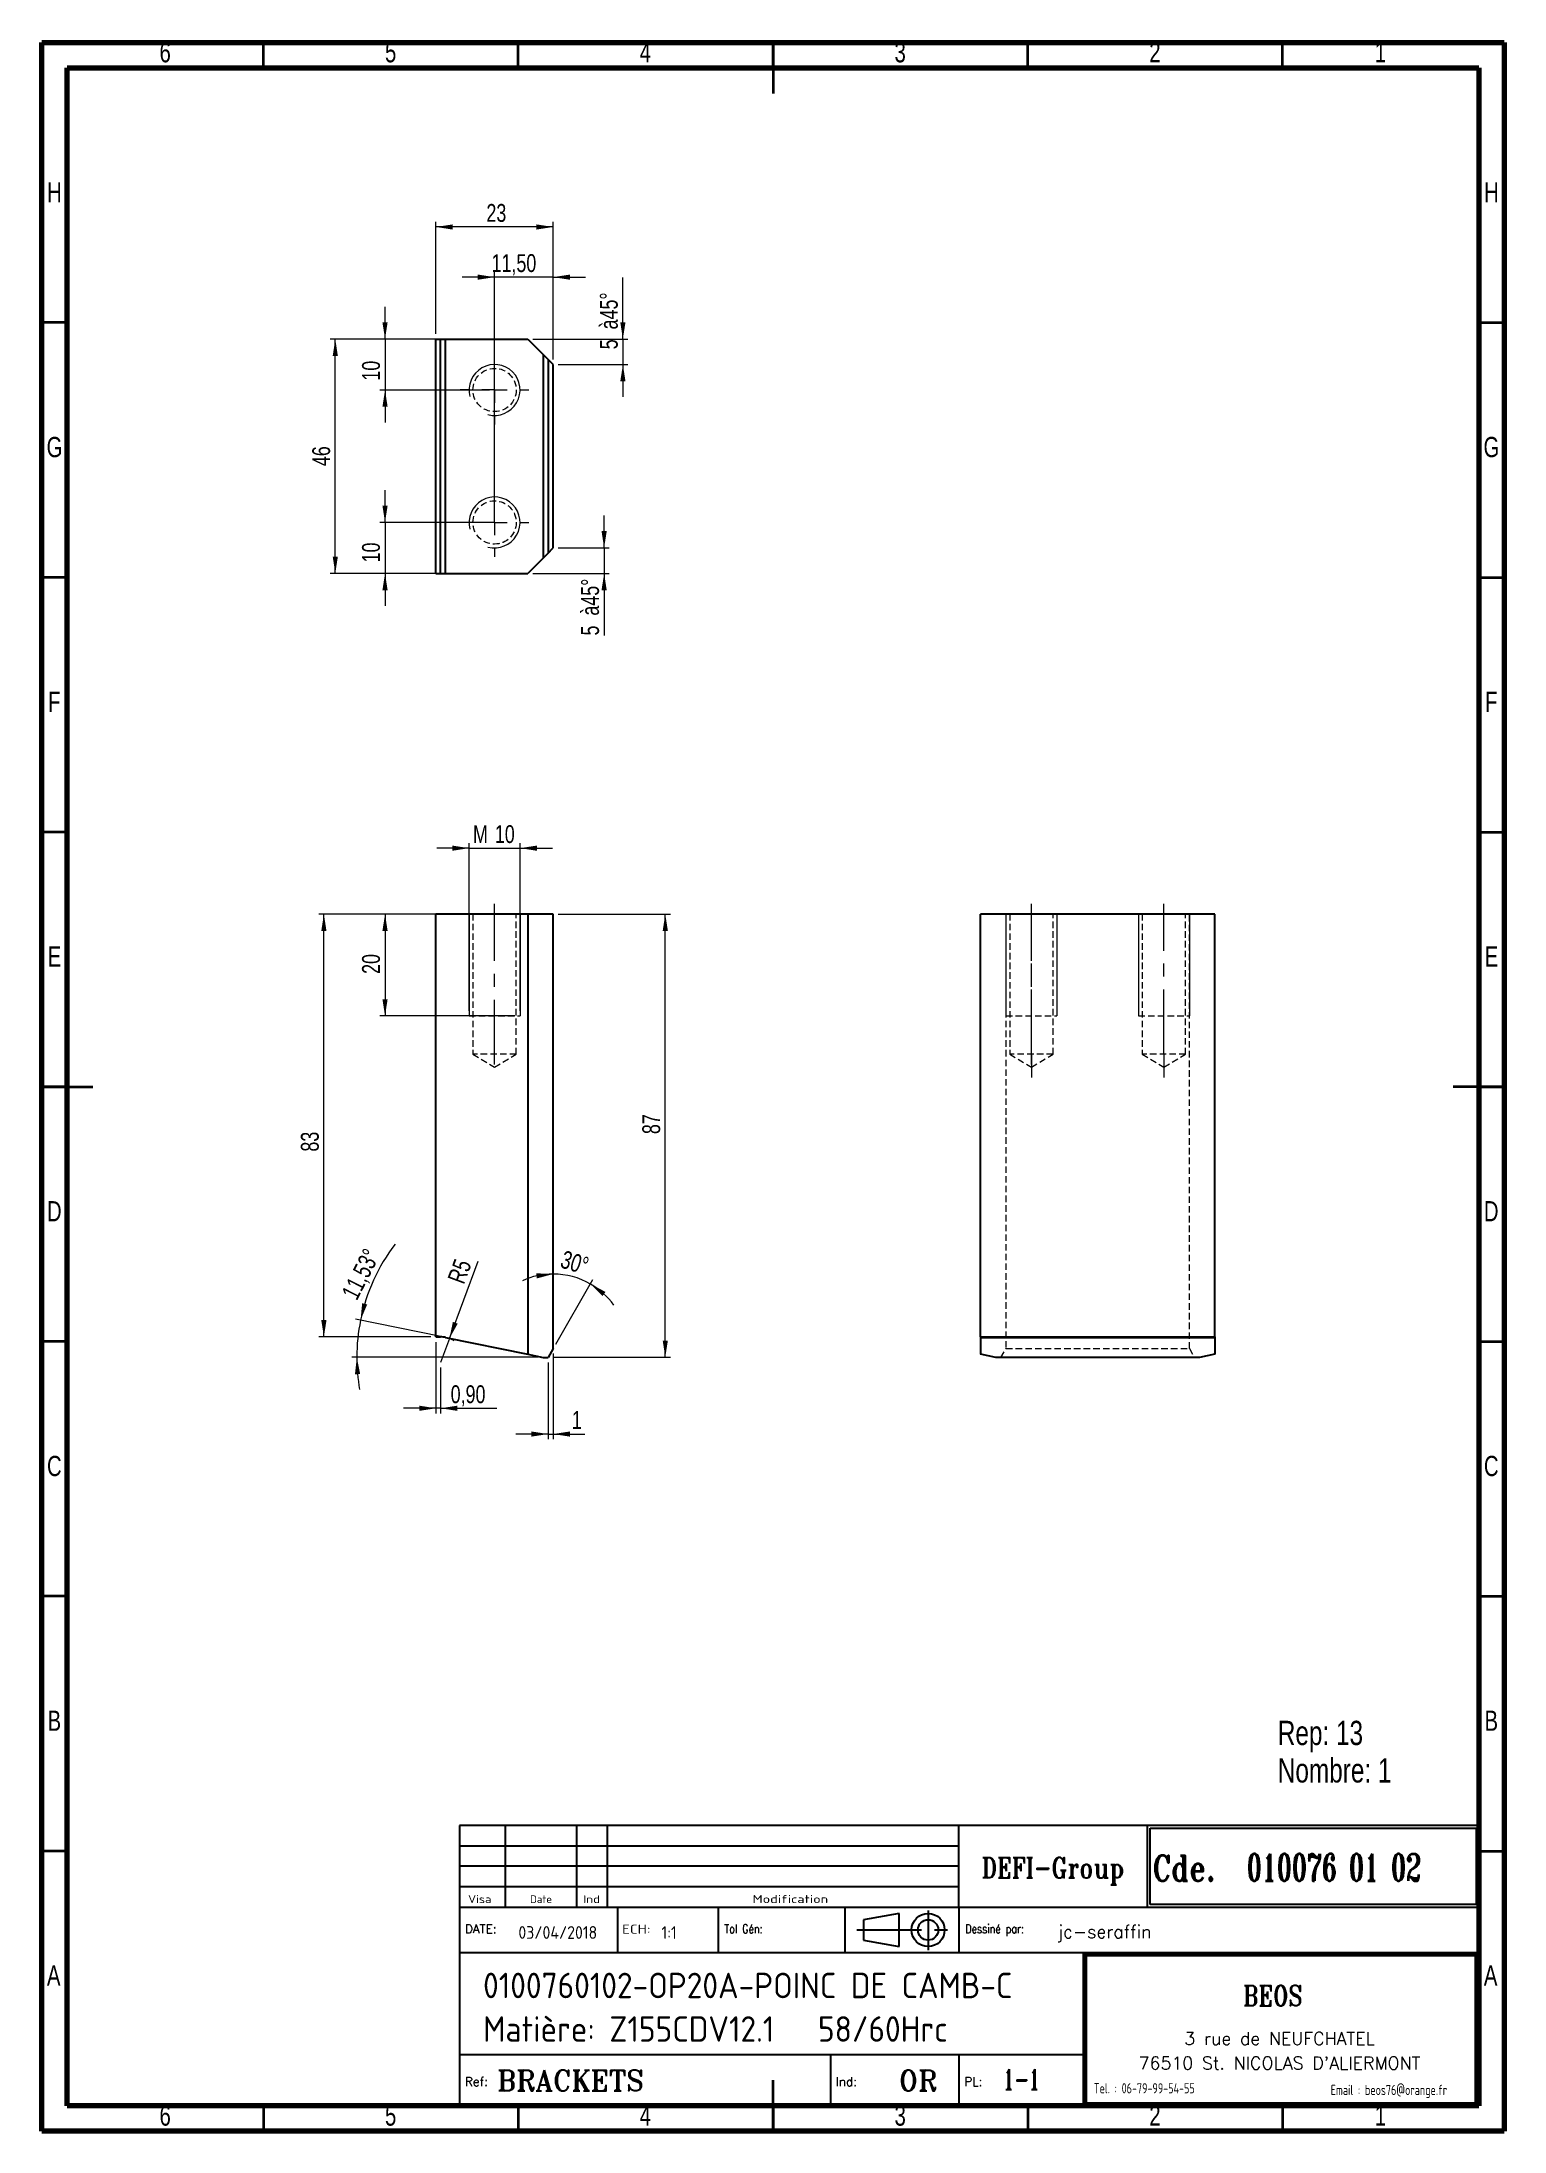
# Model space of a CAD drawing. Header units: millimetres. Extents: x 5 to 292, y 5 to 415.
import ezdxf

# ---------------------------------------------------------------- set-up
doc = ezdxf.new("R2010")
doc.units = ezdxf.units.MM
doc.linetypes.add('CENTERX2', pattern=[20.32, 12.7, -2.54, 2.54, -2.54])
doc.linetypes.add('HIDDEN', pattern=[1.905, 1.27, -0.635])
doc.layers.add('DIMENSIONS', color=176, linetype='Continuous')
doc.styles.add('SLDTEXTSTYLE0', font='TXT', dxfattribs={"width": 0.75})
doc.styles.add('SLDTEXTSTYLE1', font='ISOCP')
doc.styles.add('SLDTEXTSTYLE10', font='ISOCP', dxfattribs={"width": 1.147311})
doc.styles.add('SLDTEXTSTYLE11', font='ISOCP', dxfattribs={"width": 1.385904})
doc.styles.add('SLDTEXTSTYLE12', font='ISOCP', dxfattribs={"width": 1.246461})
doc.styles.add('SLDTEXTSTYLE13', font='ROMAND')
doc.styles.add('SLDTEXTSTYLE2', font='ROMANT', dxfattribs={"width": 0.8})
doc.styles.add('SLDTEXTSTYLE3', font='ISOCP', dxfattribs={"width": 0.8})
doc.styles.add('SLDTEXTSTYLE4', font='ROMANS', dxfattribs={"width": 0.8})
doc.styles.add('SLDTEXTSTYLE5', font='ROMANT')
doc.styles.add('SLDTEXTSTYLE6', font='ROMANS')
doc.styles.add('SLDTEXTSTYLE7', font='ROMANT', dxfattribs={"width": 0.65})
doc.styles.add('SLDTEXTSTYLE8', font='ISOCP', dxfattribs={"width": 1.446157})
doc.styles.add('SLDTEXTSTYLE9', font='ISOCP', dxfattribs={"width": 1.294402})
doc.dimstyles.new('SLDDIMSTYLE0', dxfattribs={"dimtxt": 3.5, "dimasz": 3.302, "dimexe": 0, "dimexo": 0.0625, "dimgap": 0.875, "dimtad": 1, "dimrnd": 1e-09, "dimzin": 12, "dimdsep": 46, "dimtxsty": 'SLDTEXTSTYLE0', "dimsah": 1, "dimcen": 0.09, "dimadec": 0, "dimazin": 3, "dimtfac": 1, "dimtofl": 0, "dimtmove": 0, "dimatfit": 3, "dimfxl": 1, "dimfrac": 2, "dimtolj": 1, "dimtzin": 12, "dimarcsym": 0})
doc.dimstyles.new('SLDDIMSTYLE1', dxfattribs={"dimtxt": 3.5, "dimasz": 3.302, "dimexe": 0, "dimexo": 0.0625, "dimgap": 0.875, "dimtad": 1, "dimrnd": 1e-09, "dimzin": 12, "dimdsep": 46, "dimtxsty": 'SLDTEXTSTYLE0', "dimsah": 1, "dimcen": 0.09, "dimadec": 0, "dimazin": 3, "dimtfac": 1, "dimtmove": 0, "dimatfit": 0, "dimfxl": 1, "dimfrac": 2, "dimtolj": 1, "dimtzin": 12, "dimarcsym": 0})
doc.dimstyles.new('SLDDIMSTYLE2', dxfattribs={"dimtxt": 3.5, "dimasz": 3.302, "dimexe": 0, "dimexo": 0.0625, "dimgap": 0.875, "dimtad": 1, "dimdec": 4, "dimzin": 12, "dimdsep": 46, "dimtxsty": 'SLDTEXTSTYLE0', "dimsah": 1, "dimcen": 0.09, "dimazin": 3, "dimtfac": 1, "dimtofl": 0, "dimtmove": 0, "dimatfit": 3, "dimfxl": 1, "dimfrac": 2, "dimtolj": 1, "dimtzin": 12, "dimarcsym": 0})
doc.dimstyles.new('SLDDIMSTYLE3', dxfattribs={"dimtxt": 3.5, "dimasz": 3.302, "dimexe": 0, "dimexo": 0.0625, "dimgap": 0.875, "dimtad": 1, "dimrnd": 1e-09, "dimzin": 12, "dimdsep": 46, "dimtxsty": 'SLDTEXTSTYLE0', "dimsah": 1, "dimcen": 0, "dimadec": 0, "dimazin": 3, "dimtfac": 1, "dimtofl": 0, "dimtmove": 0, "dimatfit": 3, "dimfxl": 1, "dimfrac": 2, "dimtolj": 1, "dimtzin": 12, "dimarcsym": 0})
doc.dimstyles.new('SLDDIMSTYLE4', dxfattribs={"dimtxt": 3.5, "dimasz": 3.302, "dimexe": 0, "dimexo": 0.0625, "dimgap": 0.875, "dimtad": 1, "dimrnd": 1e-09, "dimdsep": 46, "dimtxsty": 'SLDTEXTSTYLE0', "dimsah": 1, "dimcen": 0.09, "dimadec": 0, "dimazin": 2, "dimtfac": 1, "dimtmove": 0, "dimatfit": 0, "dimfxl": 1, "dimfrac": 2, "dimtolj": 1, "dimtzin": 12, "dimarcsym": 0})

# ---------------------------------------------------------------- blocks, each defined once
blk = doc.blocks.new('SW_NOTE_0')
at = {"color": 0, "linetype": 'Continuous', "lineweight": 0, "char_height": 4.763, "attachment_point": 1, "style": 'SLDTEXTSTYLE0'}
for s, insert in [('Rep: 13', (0, 6.14)), ('Nombre: 1', (0, -1.21))]:
    blk.add_mtext(s, dxfattribs=dict(at, insert=insert))
blk = doc.blocks.new('_D')
at = {"color": 7, "linetype": 'Continuous', "lineweight": 18}
for p, q in [((81.36, 243.9), (59.36, 243.9)), ((60.36, 160.9), (60.36, 243.9)), ((81.36, 160.9), (59.36, 160.9))]:
    blk.add_line(p, q, dxfattribs=at)
for points in [[(60.36, 243.9), (59.85, 240.6), (60.87, 240.6)], [(60.36, 160.9), (60.87, 164.2), (59.85, 164.2)]]:
    blk.add_solid(points, dxfattribs=at)
at = {"color": 7, "linetype": 'Continuous', "lineweight": 18, "insert": (55.85, 197.28), "char_height": 3.5, "attachment_point": 1, "rotation": 90, "style": 'SLDTEXTSTYLE0'}
blk.add_mtext('83', dxfattribs=at)
blk = doc.blocks.new('_D_1')
at = {"color": 7, "linetype": 'Continuous', "lineweight": 18}
for p, q in [((88.86, 256.84), (82.51, 256.84)), ((88.86, 224.9), (88.86, 257.84)), ((88.86, 256.84), (98.86, 256.84)), ((98.86, 224.9), (98.86, 257.84)), ((98.86, 256.84), (105.21, 256.84))]:
    blk.add_line(p, q, dxfattribs=at)
for points in [[(88.86, 256.84), (85.56, 257.35), (85.56, 256.33)], [(98.86, 256.84), (102.16, 256.33), (102.16, 257.35)]]:
    blk.add_solid(points, dxfattribs=at)
at = {"color": 7, "linetype": 'Continuous', "lineweight": 18, "char_height": 3.5, "attachment_point": 1, "style": 'SLDTEXTSTYLE0'}
for s, insert in [('M', (89.62, 261.35)), ('10', (93.91, 261.35))]:
    blk.add_mtext(s, dxfattribs=dict(at, insert=insert))
blk = doc.blocks.new('_D_2')
at = {"color": 7, "linetype": 'Continuous', "lineweight": 18}
for p, q in [((97.86, 243.9), (71.36, 243.9)), ((72.36, 243.9), (72.36, 223.9)), ((97.86, 223.9), (71.36, 223.9))]:
    blk.add_line(p, q, dxfattribs=at)
for points in [[(72.36, 243.9), (71.85, 240.6), (72.87, 240.6)], [(72.36, 223.9), (72.87, 227.2), (71.85, 227.2)]]:
    blk.add_solid(points, dxfattribs=at)
at = {"color": 7, "linetype": 'Continuous', "lineweight": 18, "insert": (67.85, 232.16), "char_height": 3.5, "attachment_point": 1, "rotation": 90, "style": 'SLDTEXTSTYLE0'}
blk.add_mtext('20', dxfattribs=at)
blk = doc.blocks.new('_D_3')
at = {"color": 7, "linetype": 'Continuous', "lineweight": 18}
for p, q in [((106.36, 243.9), (128.36, 243.9)), ((127.36, 156.9), (127.36, 243.9)), ((105.36, 156.9), (128.36, 156.9))]:
    blk.add_line(p, q, dxfattribs=at)
for points in [[(127.36, 243.9), (126.85, 240.6), (127.87, 240.6)], [(127.36, 156.9), (127.87, 160.2), (126.85, 160.2)]]:
    blk.add_solid(points, dxfattribs=at)
at = {"color": 7, "linetype": 'Continuous', "lineweight": 18, "insert": (122.85, 200.72), "char_height": 3.5, "attachment_point": 1, "rotation": 90, "style": 'SLDTEXTSTYLE0'}
blk.add_mtext('87', dxfattribs=at)
blk = doc.blocks.new('_D_4')
at = {"color": 7, "linetype": 'Continuous', "lineweight": 18}
for p, q in [((104.36, 155.9), (104.36, 140.84)), ((105.36, 157.63), (105.36, 140.84)), ((104.36, 141.84), (98.01, 141.84)), ((104.36, 141.84), (105.36, 141.84)), ((105.36, 141.84), (111.6, 141.84))]:
    blk.add_line(p, q, dxfattribs=at)
for points in [[(104.36, 141.84), (101.06, 142.35), (101.06, 141.33)], [(105.36, 141.84), (108.66, 141.33), (108.66, 142.35)]]:
    blk.add_solid(points, dxfattribs=at)
at = {"color": 7, "linetype": 'Continuous', "lineweight": 18, "insert": (109.01, 146.35), "char_height": 3.5, "attachment_point": 1, "style": 'SLDTEXTSTYLE0'}
blk.add_mtext('1', dxfattribs=at)
blk = doc.blocks.new('_D_5')
at = {"color": 7, "linetype": 'Continuous', "lineweight": 18}
blk.add_line((105.86, 159.5), (113.17, 172.16), dxfattribs=at)
for start, end in [(90, 114.3962), (60, 90), (35.6038, 60)]:
    blk.add_arc((105.36, 158.63), 14.62, start, end, dxfattribs=at)
for points in [[(105.36, 173.25), (102.02, 173.39), (102.13, 172.38)], [(112.67, 171.29), (115.03, 168.92), (115.63, 169.74)]]:
    blk.add_solid(points, dxfattribs=at)
at = {"color": 7, "linetype": 'Continuous', "lineweight": 18, "insert": (107.57, 177.96), "char_height": 3.5, "attachment_point": 1, "rotation": 343.0353, "style": 'SLDTEXTSTYLE0'}
blk.add_mtext('30°', dxfattribs=at)
blk = doc.blocks.new('_D_6')
at = {"color": 7, "linetype": 'Continuous', "lineweight": 18}
for p, q in [((83.28, 161), (66.58, 164.41)), ((102.36, 156.9), (65.82, 156.9))]:
    blk.add_line(p, q, dxfattribs=at)
for start, end in [(142.5961, 168.4653), (168.4653, 180), (180, 189.9247)]:
    blk.add_arc((103.36, 156.9), 36.54, start, end, dxfattribs=at)
for points in [[(67.56, 164.21), (68.86, 167.28), (67.87, 167.53)], [(66.82, 156.9), (66.46, 153.58), (67.48, 153.62)]]:
    blk.add_solid(points, dxfattribs=at)
at = {"color": 7, "linetype": 'Continuous', "lineweight": 18, "insert": (63.7, 169.47), "char_height": 3.5, "attachment_point": 1, "rotation": 63.0652, "style": 'SLDTEXTSTYLE0'}
blk.add_mtext('11,53°', dxfattribs=at)
blk = doc.blocks.new('_D_7')
at = {"color": 7, "linetype": 'Continuous', "lineweight": 18}
for q in [(90.63, 175.8), (83.26, 155.9)]:
    blk.add_line((85, 160.59), q, dxfattribs=at)
blk.add_arc((83.26, 155.9), 5, 58.3563, 67.1553, dxfattribs=at)
blk.add_solid([(85, 160.59), (86.62, 163.51), (85.67, 163.86)], dxfattribs=at)
at = {"color": 7, "linetype": 'Continuous', "lineweight": 18, "insert": (84.55, 172.28), "char_height": 3.5, "attachment_point": 1, "rotation": 69.6662, "style": 'SLDTEXTSTYLE0'}
blk.add_mtext('R5', dxfattribs=at)
blk = doc.blocks.new('_D_8')
at = {"color": 7, "linetype": 'Continuous', "lineweight": 18}
for p, q in [((82.36, 159.9), (82.36, 145.9)), ((83.26, 154.9), (83.26, 145.9)), ((82.36, 146.9), (76.01, 146.9)), ((83.26, 146.9), (82.36, 146.9)), ((83.26, 146.9), (94.29, 146.9))]:
    blk.add_line(p, q, dxfattribs=at)
for points in [[(82.36, 146.9), (79.06, 147.41), (79.06, 146.39)], [(83.26, 146.9), (86.56, 146.39), (86.56, 147.41)]]:
    blk.add_solid(points, dxfattribs=at)
at = {"color": 7, "linetype": 'Continuous', "lineweight": 18, "insert": (85.24, 151.41), "char_height": 3.5, "attachment_point": 1, "style": 'SLDTEXTSTYLE0'}
blk.add_mtext('0,90', dxfattribs=at)
blk = doc.blocks.new('_D_9')
at = {"color": 7, "linetype": 'Continuous', "lineweight": 18}
for p, q in [((72.36, 356.77), (72.36, 363.12)), ((83.26, 356.77), (71.36, 356.77)), ((72.36, 356.77), (72.36, 346.77)), ((92.86, 346.77), (71.36, 346.77)), ((72.36, 346.77), (72.36, 340.42))]:
    blk.add_line(p, q, dxfattribs=at)
for points in [[(72.36, 356.77), (72.87, 360.07), (71.85, 360.07)], [(72.36, 346.77), (71.85, 343.47), (72.87, 343.47)]]:
    blk.add_solid(points, dxfattribs=at)
at = {"color": 7, "linetype": 'Continuous', "lineweight": 18, "insert": (67.85, 348.61), "char_height": 3.5, "attachment_point": 1, "rotation": 90, "style": 'SLDTEXTSTYLE0'}
blk.add_mtext('10', dxfattribs=at)
blk = doc.blocks.new('_D_10')
at = {"color": 7, "linetype": 'Continuous', "lineweight": 18}
for p, q in [((72.36, 320.77), (72.36, 327.12)), ((92.86, 320.77), (71.36, 320.77)), ((72.36, 320.77), (72.36, 310.77)), ((83.26, 310.77), (71.36, 310.77)), ((72.36, 310.77), (72.36, 304.42))]:
    blk.add_line(p, q, dxfattribs=at)
for points in [[(72.36, 320.77), (72.87, 324.07), (71.85, 324.07)], [(72.36, 310.77), (71.85, 307.47), (72.87, 307.47)]]:
    blk.add_solid(points, dxfattribs=at)
at = {"color": 7, "linetype": 'Continuous', "lineweight": 18, "insert": (67.85, 312.93), "char_height": 3.5, "attachment_point": 1, "rotation": 90, "style": 'SLDTEXTSTYLE0'}
blk.add_mtext('10', dxfattribs=at)
blk = doc.blocks.new('_D_11')
at = {"color": 7, "linetype": 'Continuous', "lineweight": 18}
for p, q in [((81.36, 356.77), (61.6, 356.77)), ((62.6, 310.77), (62.6, 356.77)), ((81.36, 310.77), (61.6, 310.77))]:
    blk.add_line(p, q, dxfattribs=at)
for points in [[(62.6, 356.77), (62.09, 353.47), (63.1, 353.47)], [(62.6, 310.77), (63.1, 314.07), (62.09, 314.07)]]:
    blk.add_solid(points, dxfattribs=at)
at = {"color": 7, "linetype": 'Continuous', "lineweight": 18, "insert": (58.08, 331.83), "char_height": 3.5, "attachment_point": 1, "rotation": 90, "style": 'SLDTEXTSTYLE0'}
blk.add_mtext('46', dxfattribs=at)
blk = doc.blocks.new('_D_12')
at = {"color": 7, "linetype": 'Continuous', "lineweight": 18}
for p, q in [((93.86, 321.77), (93.86, 369.92)), ((105.36, 352.77), (105.36, 369.92)), ((93.86, 368.92), (87.51, 368.92)), ((105.36, 368.92), (93.86, 368.92)), ((105.36, 368.92), (111.71, 368.92))]:
    blk.add_line(p, q, dxfattribs=at)
for points in [[(93.86, 368.92), (90.56, 369.43), (90.56, 368.41)], [(105.36, 368.92), (108.66, 368.41), (108.66, 369.43)]]:
    blk.add_solid(points, dxfattribs=at)
at = {"color": 7, "linetype": 'Continuous', "lineweight": 18, "insert": (93.26, 373.43), "char_height": 3.5, "attachment_point": 1, "style": 'SLDTEXTSTYLE0'}
blk.add_mtext('11,50', dxfattribs=at)
blk = doc.blocks.new('_D_13')
at = {"color": 7, "linetype": 'Continuous', "lineweight": 18}
for p, q in [((82.36, 357.77), (82.36, 379.77)), ((105.36, 378.77), (82.36, 378.77)), ((105.36, 352.77), (105.36, 379.77))]:
    blk.add_line(p, q, dxfattribs=at)
for points in [[(82.36, 378.77), (85.66, 378.26), (85.66, 379.28)], [(105.36, 378.77), (102.06, 379.28), (102.06, 378.26)]]:
    blk.add_solid(points, dxfattribs=at)
at = {"color": 7, "linetype": 'Continuous', "lineweight": 18, "insert": (92.26, 383.28), "char_height": 3.5, "attachment_point": 1, "style": 'SLDTEXTSTYLE0'}
blk.add_mtext('23', dxfattribs=at)
blk = doc.blocks.new('_D_14')
at = {"color": 7, "linetype": 'Continuous', "lineweight": 18}
for p, q in [((119.04, 356.77), (119.04, 368.86)), ((101.36, 356.77), (120.04, 356.77)), ((119.04, 356.77), (119.04, 351.77)), ((106.36, 351.77), (120.04, 351.77)), ((119.04, 351.77), (119.04, 345.42))]:
    blk.add_line(p, q, dxfattribs=at)
for points in [[(119.04, 356.77), (119.55, 360.07), (118.53, 360.07)], [(119.04, 351.77), (118.53, 348.47), (119.55, 348.47)]]:
    blk.add_solid(points, dxfattribs=at)
at = {"color": 7, "linetype": 'Continuous', "lineweight": 18, "char_height": 3.5, "attachment_point": 1, "rotation": 90, "style": 'SLDTEXTSTYLE0'}
for s, insert in [('à45°', (114.53, 358.66)), ('5', (114.53, 354.76))]:
    blk.add_mtext(s, dxfattribs=dict(at, insert=insert))
blk = doc.blocks.new('_D_15')
at = {"color": 7, "linetype": 'Continuous', "lineweight": 18}
for p, q in [((115.36, 315.77), (115.36, 322.12)), ((106.36, 315.77), (116.36, 315.77)), ((115.36, 315.77), (115.36, 310.77)), ((101.36, 310.77), (116.36, 310.77)), ((115.36, 310.77), (115.36, 298.58))]:
    blk.add_line(p, q, dxfattribs=at)
for points in [[(115.36, 315.77), (115.87, 319.07), (114.85, 319.07)], [(115.36, 310.77), (114.85, 307.47), (115.87, 307.47)]]:
    blk.add_solid(points, dxfattribs=at)
at = {"color": 7, "linetype": 'Continuous', "lineweight": 18, "char_height": 3.5, "attachment_point": 1, "rotation": 90, "style": 'SLDTEXTSTYLE0'}
for s, insert in [('à45°', (110.85, 302.48)), ('5', (110.85, 298.58))]:
    blk.add_mtext(s, dxfattribs=dict(at, insert=insert))
blk = doc.blocks.new('SW_CENTERMARKSYMBOL_0')
at = {"color": 0, "linetype": 'Continuous', "lineweight": 0}
for p, q in [((0, 5), (0, 6.75)), ((-5, 0), (-6.75, 0)), ((0, 0), (-2.5, 0)), ((0, 0), (0, 2.5)), ((0, 0), (0, -2.5)), ((0, 0), (2.5, 0)), ((5, 0), (6.75, 0)), ((0, -5), (0, -6.75))]:
    blk.add_line(p, q, dxfattribs=at)
blk = doc.blocks.new('SW_CENTERMARKSYMBOL_1')
at = {"color": 0, "linetype": 'Continuous', "lineweight": 0}
for p, q in [((0, 5), (0, 6.75)), ((-5, 0), (-6.75, 0)), ((0, 0), (-2.5, 0)), ((0, 0), (0, 2.5)), ((0, 0), (0, -2.5)), ((0, 0), (2.5, 0)), ((5, 0), (6.75, 0)), ((0, -5), (0, -6.75))]:
    blk.add_line(p, q, dxfattribs=at)

msp = doc.modelspace()

# ---------------------------------------------------------------- linework, layer by layer
at = {"color": 7, "linetype": 'Continuous', "lineweight": 70}
for p, q in [((5, 5), (5, 415)), ((5, 415), (292, 415)), ((292, 415), (292, 5)), ((10, 10), (10, 410)), ((10, 410), (287, 410)), ((287, 410), (287, 10)), ((287, 10), (10, 10)), ((292, 5), (5, 5))]:
    msp.add_line(p, q, dxfattribs=at)
at = {"color": 7, "linetype": 'Continuous', "lineweight": 35}
for p, q in [((48.5, 410), (48.5, 415)), ((98.5, 410), (98.5, 415)), ((148.5, 415.001), (148.5, 404.999)), ((148.5, 410), (148.5, 415)), ((198.5, 410), (198.5, 415)), ((248.5, 410), (248.5, 415)), ((10, 360), (5, 360)), ((287, 360), (292, 360)), ((10, 310), (5, 310)), ((287, 310), (292, 310)), ((10, 260), (5, 260)), ((287, 260), (292, 260)), ((4.999, 210), (15.001, 210)), ((10, 210), (5, 210)), ((292.001, 210), (281.999, 210)), ((287, 210), (292, 210)), ((10, 160), (5, 160)), ((287, 160), (292, 160)), ((10, 110), (5, 110)), ((287, 110), (292, 110)), ((10, 60), (5, 60)), ((287, 60), (292, 60)), ((148.5, 4.999), (148.5, 15.001)), ((48.5, 10), (48.5, 5)), ((98.5, 10), (98.5, 5)), ((148.5, 10), (148.5, 5)), ((198.5, 10), (198.5, 5)), ((248.5, 10), (248.5, 5))]:
    msp.add_line(p, q, dxfattribs=at)
at = {"color": 7, "linetype": 'Continuous', "lineweight": 25}
for p, q in [((82.35892, 310.77164), (82.35892, 356.77164)), ((82.35892, 356.77164), (83.25792, 356.77164)), ((83.25792, 310.77164), (83.25792, 356.77164)), ((83.25792, 356.77164), (84.25773, 356.77164)), ((84.25773, 310.77164), (84.25773, 356.77164)), ((84.25773, 356.77164), (100.35892, 356.77164)), ((100.35892, 356.77164), (103.36272, 353.76785)), ((103.36272, 353.76785), (103.36272, 313.77543)), ((103.36272, 353.76785), (104.35892, 352.77164)), ((104.35892, 352.77164), (104.35892, 314.77164)), ((105.35892, 351.77164), (104.35892, 352.77164)), ((105.35892, 315.77164), (105.35892, 351.77164)), ((103.36272, 313.77543), (100.35892, 310.77164)), ((104.35892, 314.77164), (103.36272, 313.77543)), ((104.35892, 314.77164), (105.35892, 315.77164)), ((82.35892, 310.77164), (83.25792, 310.77164)), ((83.25792, 310.77164), (84.25773, 310.77164)), ((84.25773, 310.77164), (100.35892, 310.77164)), ((82.35892, 160.89853), (82.35892, 243.89853)), ((100.35892, 243.89853), (82.35892, 243.89853)), ((100.35892, 243.89853), (100.35892, 157.51156)), ((105.35892, 243.89853), (100.35892, 243.89853)), ((105.35892, 158.63058), (105.35892, 243.89853)), ((189.21883, 160.89853), (189.21883, 243.89853)), ((235.21883, 243.89853), (189.21883, 243.89853)), ((235.21883, 160.89853), (235.21883, 243.89853)), ((82.35892, 160.89853), (83.25792, 160.89853)), ((84.25773, 160.79755), (100.35892, 157.51156)), ((189.21883, 160.89853), (235.21883, 160.89853)), ((189.21883, 160.89853), (189.21883, 160.79755)), ((189.21883, 160.79755), (235.21883, 160.79755)), ((189.21883, 160.79755), (189.21883, 157.51156)), ((235.21883, 160.89853), (235.21883, 160.79755)), ((235.21883, 160.79755), (235.21883, 157.51156)), ((100.35892, 157.51156), (103.36272, 156.89853)), ((103.36272, 156.89853), (104.35892, 156.89853)), ((105.35892, 158.63058), (104.35892, 156.89853)), ((192.22262, 156.89853), (189.21883, 157.51156)), ((232.21503, 156.89853), (192.22262, 156.89853)), ((235.21883, 157.51156), (232.21503, 156.89853))]:
    msp.add_line(p, q, dxfattribs=at)
at = {"color": 7, "linetype": 'Continuous', "lineweight": 18}
for p, q in [((88.85892, 243.89853), (88.85892, 223.89853)), ((88.85892, 243.89853), (88.85892, 223.89853)), ((98.85892, 243.89853), (98.85892, 223.89853)), ((98.85892, 243.89853), (98.85892, 223.89853)), ((194.21883, 243.89853), (194.21883, 223.89853)), ((204.21883, 243.89853), (204.21883, 223.89853)), ((220.21883, 243.89853), (220.21883, 223.89853)), ((230.21883, 243.89853), (230.21883, 223.89853))]:
    msp.add_line(p, q, dxfattribs=at)
at = {"color": 7, "linetype": 'HIDDEN', "lineweight": 18}
for p, q in [((89.60892, 243.89853), (89.60892, 216.39853)), ((98.10892, 216.39853), (98.10892, 243.89853)), ((194.21883, 243.89853), (194.21883, 158.63058)), ((194.96883, 243.89853), (194.96883, 216.39853)), ((203.46883, 216.39853), (203.46883, 243.89853)), ((220.96883, 243.89853), (220.96883, 216.39853)), ((229.46883, 216.39853), (229.46883, 243.89853)), ((230.21883, 158.63058), (230.21883, 243.89853)), ((88.85892, 223.89853), (98.85892, 223.89853)), ((88.85892, 223.89853), (98.85892, 223.89853)), ((194.21883, 223.89853), (204.21883, 223.89853)), ((220.21883, 223.89853), (230.21883, 223.89853)), ((98.10892, 216.39853), (89.60892, 216.39853)), ((89.60892, 216.39853), (93.85892, 213.84488)), ((93.85892, 213.84488), (98.10892, 216.39853)), ((203.46883, 216.39853), (194.96883, 216.39853)), ((194.96883, 216.39853), (199.21883, 213.84488)), ((199.21883, 213.84488), (203.46883, 216.39853)), ((229.46883, 216.39853), (220.96883, 216.39853)), ((220.96883, 216.39853), (225.21883, 213.84488)), ((225.21883, 213.84488), (229.46883, 216.39853)), ((193.21883, 156.89853), (194.21883, 158.63058)), ((194.21883, 158.63058), (230.21883, 158.63058)), ((230.21883, 158.63058), (231.21883, 156.89853))]:
    msp.add_line(p, q, dxfattribs=at)
at = {"color": 7, "linetype": 'CENTERX2', "lineweight": 18}
for p, q in [((93.85892, 214.39853), (93.85892, 245.89853)), ((199.21883, 214.39853), (199.21883, 245.89853)), ((199.21883, 216.39853), (199.21883, 245.89853)), ((225.21883, 216.39853), (225.21883, 245.89853)), ((199.21883, 216.39853), (199.21883, 211.84488)), ((225.21883, 216.39853), (225.21883, 211.84488))]:
    msp.add_line(p, q, dxfattribs=at)
at = {"color": 7, "linetype": 'HIDDEN', "lineweight": 18}
for centre in [(93.85892, 346.77164), (93.85892, 320.77164)]:
    msp.add_circle(centre, 4.25, dxfattribs=at)
at = {"color": 7, "linetype": 'Continuous', "lineweight": 18}
for centre in [(93.85892, 346.77164), (93.85892, 320.77164)]:
    msp.add_arc(centre, 5, 255, 195, dxfattribs=at)
at = {"color": 7, "linetype": 'Continuous', "lineweight": 25}
msp.add_arc((83.25792, 155.89853), 5, 78.4652577, 90, dxfattribs=at)
at = {"layer": 'DIMENSIONS', "color": 3}
for p, q in [((185, 65), (87, 65)), ((96, 49), (96, 65)), ((110, 49), (110, 65)), ((116, 49), (116, 65)), ((87, 61), (185, 61)), ((185, 57), (87, 57)), ((87, 53), (185, 53))]:
    msp.add_line(p, q, dxfattribs=at)
at = {"layer": 'DIMENSIONS', "color": 6}
for p, q in [((87, 65), (87, 10)), ((287, 10), (287, 65)), ((287, 40), (209.38409, 40)), ((209.38409, 40), (209.38409, 10)), ((286.8, 39.8), (209.58409, 39.8)), ((209.58409, 39.8), (209.58409, 10.2)), ((286.6, 39.6), (209.78409, 39.6)), ((209.78409, 39.6), (209.78409, 10.4)), ((286.4, 39.4), (209.98409, 39.4)), ((209.98409, 39.4), (209.98409, 10.6)), ((286.4, 10.6), (286.4, 39.4)), ((286.6, 10.4), (286.6, 39.6)), ((286.8, 10.2), (286.8, 39.8)), ((87, 10), (287, 10)), ((209.58409, 10.2), (286.8, 10.2)), ((209.78409, 10.4), (286.6, 10.4)), ((209.98409, 10.6), (286.4, 10.6))]:
    msp.add_line(p, q, dxfattribs=at)
at = {"layer": 'DIMENSIONS', "color": 1}
for p, q in [((287, 65), (185, 65)), ((185, 49), (185, 65)), ((222, 49), (222, 65)), ((222.5, 49.5), (222.5, 64.5)), ((222.5, 64.5), (286.5, 64.5)), ((286.5, 64.5), (286.5, 49.5)), ((286.5, 49.5), (222.5, 49.5)), ((87, 49), (287, 49)), ((118, 49), (118, 40)), ((137.73069, 49), (137.73069, 40)), ((162.62034, 49), (162.62034, 40)), ((185, 49), (185, 40)), ((209.38409, 40), (87, 40)), ((209.38409, 20), (87, 20)), ((159.79154, 20), (159.79154, 10)), ((185, 20), (185, 10))]:
    msp.add_line(p, q, dxfattribs=at)
at = {"layer": 'DIMENSIONS'}
for p, q in [((222.5, 49.5), (222.5, 64.5)), ((222.5, 64.5), (286.5, 64.5)), ((286.5, 64.5), (286.5, 49.5)), ((286.5, 49.5), (222.5, 49.5))]:
    msp.add_line(p, q, dxfattribs=at)
at = {"layer": 'DIMENSIONS', "color": 7}
for p, q in [((173.24368, 47.75), (166.24368, 46.5)), ((166.24368, 46.5), (166.24368, 42.5)), ((173.24368, 41.25), (173.24368, 47.75)), ((166.24368, 42.5), (173.24368, 41.25))]:
    msp.add_line(p, q, dxfattribs=at)
at = {"layer": 'DIMENSIONS', "color": 3, "linetype": 'CENTERX2'}
for p, q in [((178.93393, 48.34798), (178.93393, 40.51332)), ((164.94646, 44.5), (183.20111, 44.5))]:
    msp.add_line(p, q, dxfattribs=at)
at = {"layer": 'DIMENSIONS', "color": 7}
for radius in [3.25, 2]:
    msp.add_circle((178.93393, 44.5), radius, dxfattribs=at)

# ---------------------------------------------------------------- block references
at = {"color": 7, "linetype": 'Continuous', "lineweight": 0}
for name, p in [('SW_CENTERMARKSYMBOL_1', (93.85892, 346.77164)), ('SW_CENTERMARKSYMBOL_0', (93.85892, 320.77164)), ('SW_NOTE_0', (247.57119, 79.41671))]:
    msp.add_blockref(name, p, dxfattribs=at)

# ---------------------------------------------------------------- texts
at = {"color": 7, "linetype": 'Continuous', "lineweight": 0, "char_height": 3.96875, "attachment_point": 2, "style": 'SLDTEXTSTYLE0'}
for s, insert in [('6', (29.21004, 415.06015)), ('5', (73.46004, 415.06015)), ('4', (123.46004, 415.06015)), ('3', (173.46004, 415.06015)), ('2', (223.46004, 415.06015)), ('1', (267.71004, 415.06015)), ('H', (7.49035, 387.56015)), ('H', (289.49035, 387.56015)), ('G', (7.48668, 337.56015)), ('G', (289.48668, 337.56015)), ('F', (7.45774, 287.56015)), ('F', (289.45774, 287.56015)), ('E', (7.50781, 237.56015)), ('E', (289.50781, 237.56015)), ('D', (7.45269, 187.56015)), ('D', (289.45269, 187.56015)), ('C', (7.45866, 137.56015)), ('C', (289.45866, 137.56015)), ('B', (7.4706, 87.56015)), ('B', (289.4706, 87.56015)), ('A', (7.33969, 37.56015)), ('A', (289.33969, 37.56015)), ('6', (29.21004, 10.06015)), ('5', (73.46004, 10.06015)), ('4', (123.46004, 10.06015)), ('3', (173.46004, 10.06015)), ('2', (223.46004, 10.06015)), ('1', (267.71004, 10.06015))]:
    msp.add_mtext(s, dxfattribs=dict(at, insert=insert))
at = {"layer": 'DIMENSIONS'}
for s, insert, char_height, attachment_point, style in [('DEFI-Group', (203.4195, 58.70072), 4, 2, 'SLDTEXTSTYLE2'), ('Cde.', (223, 59.12589), 5, 1, 'SLDTEXTSTYLE2'), ('010076 01 02', (241.49048, 59.43984), 5.2916667, 1, 'SLDTEXTSTYLE7'), ('Visa', (88.6551, 51.34751), 1.567052, 1, 'SLDTEXTSTYLE12'), ('Date', (100.82407, 51.28334), 1.492431, 1, 'SLDTEXTSTYLE10'), ('Ind', (111.25446, 51.28334), 1.492431, 1, 'SLDTEXTSTYLE11'), ('Modification', (144.48919, 51.34751), 1.5670523, 1, 'SLDTEXTSTYLE8'), ('DATE:', (88.03411, 45.59841), 1.727675, 1, 'SLDTEXTSTYLE6'), ('03/04/2018', (98.53289, 45.25347), 2.5, 1, 'SLDTEXTSTYLE1'), ('ECH:', (118.91066, 45.55991), 1.814059, 1, 'SLDTEXTSTYLE9'), ('1:1', (126.61977, 45.24035), 2.5, 1, 'SLDTEXTSTYLE1'), ('Tol Gén:', (138.95157, 45.59841), 1.727675, 1, 'SLDTEXTSTYLE4'), ('Dessiné par:', (186.22087, 45.59841), 1.7276752, 1, 'SLDTEXTSTYLE4'), ('jc-seraffin', (204.35515, 45.41997), 2.5, 1, 'SLDTEXTSTYLE5'), ('0100760102-OP20A-POINC DE CAMB-C', (91.60273, 36.10658), 5, 1, 'SLDTEXTSTYLE1'), ('BEOS', (246.57079, 33.59488), 4, 2, 'SLDTEXTSTYLE2'), ('Matière: Z155CDV12.1   58/60Hrc', (91.60273, 27.56351), 5, 1, 'SLDTEXTSTYLE1'), ('3 rue de NEUFCHATEL', (247.90924, 24.44835), 2.5, 2, 'SLDTEXTSTYLE13'), ('BRACKETS', (94.33673, 16.95138), 4, 1, 'SLDTEXTSTYLE5'), ('OR', (173.19394, 16.95138), 4, 1, 'SLDTEXTSTYLE5'), ('1-1', (193.65089, 17.17305), 4, 1, 'SLDTEXTSTYLE7'), ("76510 St. NICOLAS D'ALIERMONT", (247.90254, 19.62324), 2.5, 2, 'SLDTEXTSTYLE13'), ('Ref:', (88.03411, 15.59841), 1.727675, 1, 'SLDTEXTSTYLE6'), ('Ind:', (160.82565, 15.59841), 1.727675, 1, 'SLDTEXTSTYLE6'), ('PL:', (186.03411, 15.59841), 1.727675, 1, 'SLDTEXTSTYLE6'), ('Tel. : 06-79-99-54-55', (221.36027, 14.42858), 2, 2, 'SLDTEXTSTYLE3'), ('Email : beos76@orange.fr', (269.37248, 14.0972), 2, 2, 'SLDTEXTSTYLE3')]:
    msp.add_mtext(s, dxfattribs=dict(at, insert=insert, char_height=char_height, attachment_point=attachment_point, style=style))

# ---------------------------------------------------------------- dimensions: what is measured, and where the dimension line sits
at = {"color": 7, "linetype": 'Continuous', "lineweight": 18}
for base, p1, p2, dimstyle, picture, middle in [((82.35892, 378.77164), (105.35892, 351.77164), (82.35892, 356.77164), 'SLDDIMSTYLE0', '_D_13', (94.84504, 378.77164)), ((93.85892, 368.91835), (105.35892, 351.77164), (93.85892, 320.77164), 'SLDDIMSTYLE1', '_D_12', (99.07545, 368.91835)), ((82.35892, 146.89853), (83.25792, 155.89853), (82.35892, 160.89853), 'SLDDIMSTYLE4', '_D_8', (89.76243, 146.89853)), ((105.35892, 141.84016), (104.35892, 156.89853), (105.35892, 158.63058), 'SLDDIMSTYLE1', '_D_4', (110.30217, 141.84016))]:
    dim = msp.add_linear_dim(base=base, p1=p1, p2=p2, dimstyle=dimstyle, dxfattribs=at)
    dim.commit()
    dim.dimension.update_dxf_attribs({"geometry": picture, "text_midpoint": middle, "dimtype": 160})
for base, p1, p2, picture, middle in [((119.04296, 351.77164), (100.35892, 356.77164), (105.35892, 351.77164), '_D_14', (119.04296, 361.81127)), ((115.35892, 310.77164), (105.35892, 315.77164), (100.35892, 310.77164), '_D_15', (115.35892, 305.63149))]:
    dim = msp.add_linear_dim(base=base, p1=p1, p2=p2, angle=90, text='<> à45°', dimstyle='SLDDIMSTYLE1', dxfattribs=at)
    dim.commit()
    dim.dimension.update_dxf_attribs({"geometry": picture, "text_midpoint": middle, "dimtype": 160})
for base, p1, p2, dimstyle, picture, middle in [((72.35892, 346.77164), (84.25773, 356.77164), (93.85892, 346.77164), 'SLDDIMSTYLE1', '_D_9', (72.35892, 351.19295)), ((62.59526, 356.77164), (82.35892, 310.77164), (82.35892, 356.77164), 'SLDDIMSTYLE0', '_D_11', (62.59526, 334.41234)), ((72.35892, 310.77164), (93.85892, 320.77164), (84.25773, 310.77164), 'SLDDIMSTYLE1', '_D_10', (72.35892, 315.51653)), ((60.35892, 243.89853), (82.35892, 160.89853), (82.35892, 243.89853), 'SLDDIMSTYLE0', '_D', (60.35892, 199.86966)), ((72.35892, 223.89853), (98.85892, 243.89853), (98.85892, 223.89853), 'SLDDIMSTYLE1', '_D_2', (72.35892, 234.74754)), ((127.35892, 243.89853), (104.35892, 156.89853), (105.35892, 243.89853), 'SLDDIMSTYLE0', '_D_3', (127.35892, 203.30413))]:
    dim = msp.add_linear_dim(base=base, p1=p1, p2=p2, angle=90, dimstyle=dimstyle, dxfattribs=at)
    dim.commit()
    dim.dimension.update_dxf_attribs({"geometry": picture, "text_midpoint": middle, "dimtype": 160})
dim = msp.add_linear_dim(base=(98.85892, 256.8415), p1=(88.85892, 223.89853), p2=(98.85892, 223.89853), text='M10<>', dimstyle='SLDDIMSTYLE1', dxfattribs=at)
dim.commit()
dim.dimension.update_dxf_attribs({"geometry": '_D_1', "text_midpoint": (94.3535, 256.8415), "dimtype": 160})
for base, line1, line2, picture, middle in [((109.14248, 172.751), ((105.35892, 158.63058), (105.35892, 243.89853)), ((104.35892, 156.89853), (105.35892, 158.63058)), '_D_5', (109.62435, 172.61299)), ((67.00682, 160.57051), ((84.25773, 160.79755), (103.36272, 156.89853)), ((104.35892, 156.89853), (103.36272, 156.89853)), '_D_6', (70.78572, 173.45069))]:
    dim = msp.add_angular_dim_2l(base=base, line1=line1, line2=line2, dimstyle='SLDDIMSTYLE2', dxfattribs=at)
    dim.commit()
    dim.dimension.update_dxf_attribs({"geometry": picture, "text_midpoint": middle, "dimtype": 162})
dim = msp.add_radius_dim(center=(83.25792, 155.89853), mpoint=(84.99537, 160.58695), dimstyle='SLDDIMSTYLE3', dxfattribs=at)
dim.commit()
dim.dimension.update_dxf_attribs({"geometry": '_D_7', "text_midpoint": (89.76244, 173.4507), "dimtype": 164})

doc.saveas('drawing.dxf')
